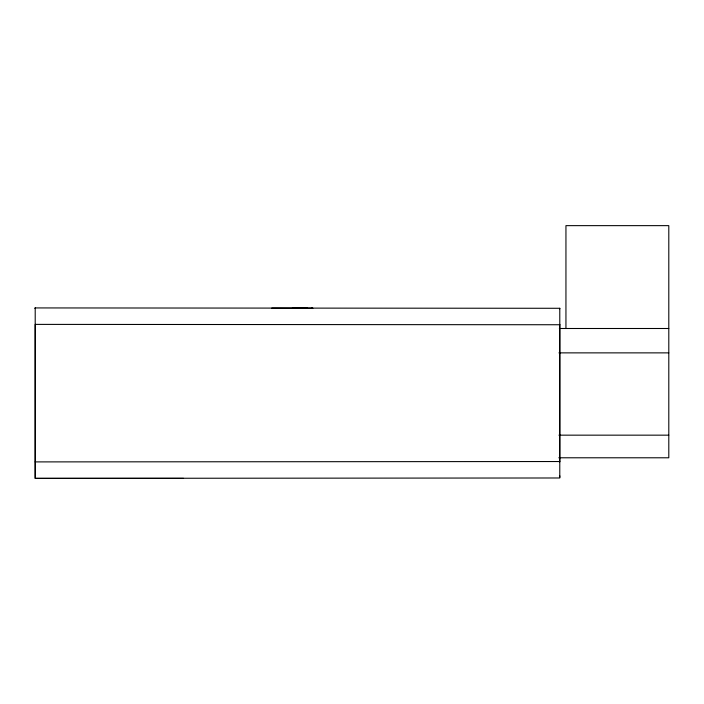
<?xml version="1.0" encoding="UTF-8"?>
<svg xmlns="http://www.w3.org/2000/svg" width="704" height="704" viewBox="0 0 704 704"><rect width="100%" height="100%" fill="white"/><g stroke="black" fill="none" stroke-linecap="round" stroke-linejoin="round"><path stroke-width="1.06" d="M183.559 478.359L35.2 478.359L35.209 307.93L559.786 308.282L559.786 308.845L559.777 477.981L35.209 478.359L35.2 324.386L559.777 324.746M271.779 308.097L312.919 308.194L311.52 308.106M559.346 328.495L668.8 328.495M558.923 352.871L668.8 352.871M558.923 435.16L668.8 435.16M558.8 457.785L668.8 457.785L668.8 225.641L565.946 225.641L565.946 328.495M35.2 461.903L559.777 461.534M292.354 308.114L307.41 308.15M559.777 308.282L559.777 308.836M559.768 324.386L559.768 461.903M559.777 475.79L559.777 477.435M35.209 308.484L35.209 307.93L35.209 308.484"/></g></svg>
